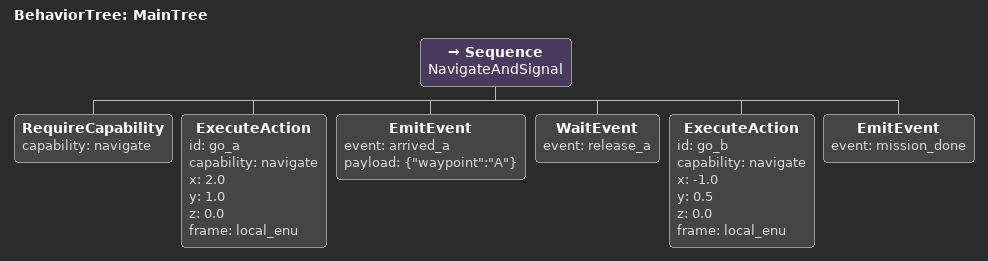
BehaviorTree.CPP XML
<?xml version="1.0" encoding="UTF-8"?>
<root main_tree_to_execute="MainTree">
  <BehaviorTree ID="MainTree">
    <Sequence name="NavigateAndSignal">
      <RequireCapability capability="navigate"/>
      <ExecuteAction id="go_a" capability="navigate" x="2.0" y="1.0" z="0.0" frame="local_enu"/>
      <EmitEvent event="arrived_a" payload="{&quot;waypoint&quot;:&quot;A&quot;}"/>
      <WaitEvent event="release_a"/>
      <ExecuteAction id="go_b" capability="navigate" x="-1.0" y="0.5" z="0.0" frame="local_enu"/>
      <EmitEvent event="mission_done"/>
    </Sequence>
  </BehaviorTree>
</root>
